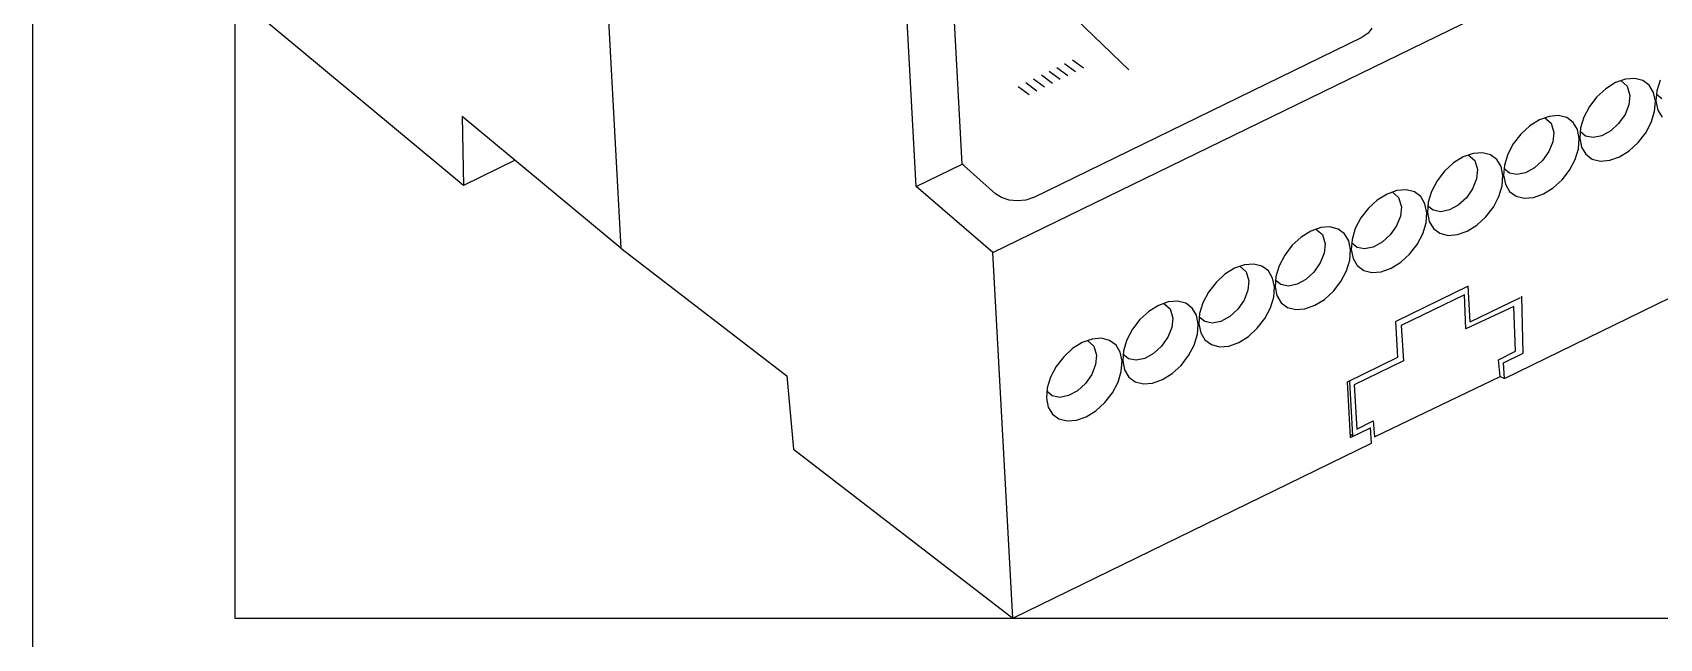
# Paper-space layout 'ARCH-D(24x36)' of a CAD drawing. Header units: inches. Extents: x 0.1 to 35.7, y 0.1 to 23.7.
# Drawn here: x 0.075 to 4.099, y 17.249 to 18.748 of the extents above; entities that cross this region are included whole.
import ezdxf

# ---------------------------------------------------------------- set-up
doc = ezdxf.new("R2010")
doc.units = ezdxf.units.IN
doc.header["$MEASUREMENT"] = 0
doc.layers.add('ELEC-DEVICE', color=7, linetype='Continuous')
doc.layers.add('SHEET-TITLE', color=7, linetype='Continuous')
doc.layers.add('X-NOPLOT', color=7, linetype='Continuous', plot=False)

psp = doc.layouts.new('ARCH-D(24x36)')

# ---------------------------------------------------------------- linework, layer by layer
at = {"layer": 'ELEC-DEVICE'}
for points in [[(1.4597, 19.5099), (1.53, 18.215)], [(1.4597, 19.5099), (1.53, 18.215)], [(2.4502, 18.2043), (4.5533, 19.2293)], [(2.2608, 18.3672), (2.2319, 18.8986)], [(2.7865, 18.6562), (2.5696, 18.8651)], [(1.1411, 18.37), (0.6241, 18.7995)], [(2.3745, 18.4225), (2.3553, 18.775)], [(3.3878, 18.7588), (3.3785, 18.7464)], [(2.5504, 18.3401), (3.3638, 18.7367)], [(3.3785, 18.7464), (3.3638, 18.7367)], [(2.674, 18.6601), (2.6469, 18.68)], [(2.5781, 18.6129), (2.551, 18.6329)], [(2.5973, 18.6224), (2.5702, 18.6423)], [(2.6165, 18.6318), (2.5894, 18.6517)], [(2.6357, 18.6412), (2.6085, 18.6612)], [(2.6548, 18.6507), (2.6277, 18.6706)], [(4.0147, 18.6328), (3.9903, 18.6242)], [(4.0378, 18.6346), (4.0147, 18.6328)], [(4.0579, 18.6294), (4.0378, 18.6346)], [(4.1004, 18.6307), (4.0922, 18.6039)], [(2.5398, 18.5941), (2.5127, 18.614)], [(2.559, 18.6035), (2.5319, 18.6234)], [(3.9663, 18.6092), (3.9442, 18.5891)], [(3.9903, 18.6242), (3.9663, 18.6092)], [(4.003, 18.6294), (4.0192, 18.6155)], [(4.0192, 18.6155), (4.0258, 18.5926)], [(4.0258, 18.5926), (4.0233, 18.5695)], [(4.0738, 18.6178), (4.0579, 18.6294)], [(4.0843, 18.6001), (4.0738, 18.6178)], [(4.0888, 18.578), (4.0843, 18.6001)], [(4.0922, 18.6039), (4.0903, 18.5788)], [(4.1045, 18.584), (4.0908, 18.5953)], [(3.9257, 18.5651), (3.912, 18.5388)], [(3.9442, 18.5891), (3.9257, 18.5651)], [(4.0233, 18.5695), (4.0138, 18.5455)], [(4.0787, 18.526), (4.0869, 18.5527)], [(4.0869, 18.5527), (4.0888, 18.578)], [(4.0903, 18.5788), (4.0948, 18.5564)], [(4.0948, 18.5564), (4.1053, 18.539)], [(1.1379, 18.5408), (1.1411, 18.37)], [(1.53, 18.215), (1.1379, 18.5408)], [(3.7779, 18.5174), (3.7559, 18.4971)], [(3.8019, 18.5322), (3.7779, 18.5174)], [(3.8262, 18.5408), (3.8019, 18.5322)], [(3.8146, 18.5377), (3.8308, 18.5236)], [(3.8493, 18.5428), (3.8262, 18.5408)], [(3.8308, 18.5236), (3.8373, 18.5009)], [(3.8694, 18.5377), (3.8493, 18.5428)], [(3.8853, 18.5258), (3.8694, 18.5377)], [(3.8958, 18.5082), (3.8853, 18.5258)], [(3.9037, 18.5121), (3.9018, 18.4868)], [(3.912, 18.5388), (3.9037, 18.5121)], [(3.998, 18.523), (3.9783, 18.5048)], [(4.0138, 18.5455), (3.998, 18.523)], [(4.065, 18.4998), (4.0787, 18.526)], [(3.7374, 18.4731), (3.7235, 18.4471)], [(3.7559, 18.4971), (3.7374, 18.4731)], [(3.8349, 18.4778), (3.8253, 18.4536)], [(3.8373, 18.5009), (3.8349, 18.4778)], [(3.9003, 18.4861), (3.8958, 18.5082)], [(3.8985, 18.4607), (3.9003, 18.4861)], [(3.9018, 18.4868), (3.9063, 18.4647)], [(3.9162, 18.4921), (3.9024, 18.5035)], [(3.9349, 18.4885), (3.9162, 18.4921)], [(3.9564, 18.4928), (3.9349, 18.4885)], [(3.9783, 18.5048), (3.9564, 18.4928)], [(4.0242, 18.4555), (4.0464, 18.4758)], [(4.0464, 18.4758), (4.065, 18.4998)], [(1.2686, 18.4323), (1.1411, 18.37)], [(3.6134, 18.4405), (3.5894, 18.4255)], [(3.6378, 18.4491), (3.6134, 18.4405)], [(3.6261, 18.4457), (3.6423, 18.4319)], [(3.6609, 18.451), (3.6378, 18.4491)], [(3.6423, 18.4319), (3.649, 18.409)], [(3.6809, 18.4457), (3.6609, 18.451)], [(3.6969, 18.4339), (3.6809, 18.4457)], [(3.7074, 18.4165), (3.6969, 18.4339)], [(3.7235, 18.4471), (3.7154, 18.4202)], [(3.8098, 18.4313), (3.7899, 18.4131)], [(3.8253, 18.4536), (3.8098, 18.4313)], [(3.8765, 18.4079), (3.8902, 18.4341)], [(3.8902, 18.4341), (3.8985, 18.4607)], [(3.9063, 18.4647), (3.9168, 18.4471)], [(3.9168, 18.4471), (3.9328, 18.4352)], [(3.9328, 18.4352), (3.9528, 18.4301)], [(3.9528, 18.4301), (3.9759, 18.4321)], [(3.9759, 18.4321), (4.0003, 18.4407)], [(4.0003, 18.4407), (4.0242, 18.4555)], [(2.2608, 18.3672), (2.3745, 18.4225)], [(2.379, 18.4185), (2.3745, 18.4225)], [(2.3745, 18.4225), (2.3746, 18.4225)], [(2.379, 18.4185), (2.3791, 18.4185)], [(2.379, 18.4185), (2.4566, 18.3495)], [(3.5675, 18.4054), (3.5489, 18.3814)], [(3.5894, 18.4255), (3.5675, 18.4054)], [(3.649, 18.409), (3.6464, 18.3859)], [(3.7119, 18.3943), (3.7074, 18.4165)], [(3.71, 18.369), (3.7119, 18.3943)], [(3.7154, 18.4202), (3.7134, 18.3951)], [(3.7134, 18.3951), (3.7179, 18.3728)], [(3.7278, 18.4004), (3.7139, 18.4116)], [(3.7464, 18.3966), (3.7278, 18.4004)], [(3.7679, 18.4011), (3.7464, 18.3966)], [(3.7899, 18.4131), (3.7679, 18.4011)], [(3.8579, 18.3838), (3.8765, 18.4079)], [(2.4502, 18.2043), (2.2608, 18.3672)], [(2.4716, 18.3398), (2.4566, 18.3495)], [(3.4494, 18.3572), (3.4251, 18.3486)], [(3.4377, 18.354), (3.4538, 18.3399)], [(3.4724, 18.3591), (3.4494, 18.3572)], [(3.4927, 18.354), (3.4724, 18.3591)], [(3.5084, 18.3422), (3.4927, 18.354)], [(3.5351, 18.3551), (3.527, 18.3285)], [(3.5489, 18.3814), (3.5351, 18.3551)], [(3.6369, 18.3619), (3.6213, 18.3394)], [(3.6464, 18.3859), (3.6369, 18.3619)], [(3.702, 18.3424), (3.71, 18.369)], [(3.7179, 18.3728), (3.7283, 18.3553)], [(3.7283, 18.3553), (3.7443, 18.3435)], [(3.8118, 18.3488), (3.8358, 18.3638)], [(3.8358, 18.3638), (3.8579, 18.3838)], [(2.4903, 18.3336), (2.4716, 18.3398)], [(2.511, 18.3315), (2.4903, 18.3336)], [(2.5318, 18.3338), (2.511, 18.3315)], [(2.5504, 18.3401), (2.5318, 18.3338)], [(3.379, 18.3135), (3.3604, 18.2895)], [(3.4009, 18.3338), (3.379, 18.3135)], [(3.4251, 18.3486), (3.4009, 18.3338)], [(3.4538, 18.3399), (3.4606, 18.3172)], [(3.4606, 18.3172), (3.458, 18.2942)], [(3.5189, 18.3245), (3.5084, 18.3422)], [(3.5234, 18.3024), (3.5189, 18.3245)], [(3.527, 18.3285), (3.5251, 18.3032)], [(3.5393, 18.3084), (3.5256, 18.3197)], [(3.5795, 18.3092), (3.5581, 18.3048)], [(3.6014, 18.3212), (3.5795, 18.3092)], [(3.6213, 18.3394), (3.6014, 18.3212)], [(3.6695, 18.2921), (3.6881, 18.3161)], [(3.6881, 18.3161), (3.702, 18.3424)], [(3.7154, 17.8927), (4.6024, 18.3249)], [(3.7443, 18.3435), (3.7646, 18.3384)], [(3.7646, 18.3384), (3.7874, 18.3401)], [(3.7874, 18.3401), (3.8118, 18.3488)], [(3.3604, 18.2895), (3.3466, 18.2634)], [(3.4484, 18.27), (3.4328, 18.2476)], [(3.458, 18.2942), (3.4484, 18.27)], [(3.5135, 18.2505), (3.5215, 18.2771)], [(3.5215, 18.2771), (3.5234, 18.3024)], [(3.5251, 18.3032), (3.5296, 18.281)], [(3.5296, 18.281), (3.5401, 18.2634)], [(3.5581, 18.3048), (3.5393, 18.3084)], [(3.6233, 18.2571), (3.6473, 18.2719)], [(3.6473, 18.2719), (3.6695, 18.2921)], [(3.2127, 18.2419), (3.1906, 18.2218)], [(3.2367, 18.2569), (3.2127, 18.2419)], [(3.2611, 18.2655), (3.2367, 18.2569)], [(3.2492, 18.2621), (3.2653, 18.2482)], [(3.2839, 18.2674), (3.2611, 18.2655)], [(3.2653, 18.2482), (3.2721, 18.2253)], [(3.3042, 18.2621), (3.2839, 18.2674)], [(3.32, 18.2503), (3.3042, 18.2621)], [(3.3306, 18.2328), (3.32, 18.2503)], [(3.3349, 18.2105), (3.3306, 18.2328)], [(3.3385, 18.2366), (3.3366, 18.2115)], [(3.3466, 18.2634), (3.3385, 18.2366)], [(3.413, 18.2295), (3.391, 18.2175)], [(3.4328, 18.2476), (3.413, 18.2295)], [(3.4996, 18.2242), (3.5135, 18.2505)], [(3.5401, 18.2634), (3.5558, 18.2516)], [(3.5558, 18.2516), (3.5761, 18.2465)], [(3.5761, 18.2465), (3.5992, 18.2484)], [(3.5992, 18.2484), (3.6233, 18.2571)], [(1.53, 18.215), (1.9409, 17.8988)], [(2.4993, 17.3), (2.4502, 18.2043)], [(3.172, 18.1978), (3.1583, 18.1715)], [(3.1906, 18.2218), (3.172, 18.1978)], [(3.2695, 18.2023), (3.26, 18.1783)], [(3.2721, 18.2253), (3.2695, 18.2023)], [(3.3331, 18.1854), (3.3349, 18.2105)], [(3.3366, 18.2115), (3.3412, 18.1891)], [(3.3509, 18.2167), (3.3372, 18.228)], [(3.3412, 18.1891), (3.3516, 18.1717)], [(3.3697, 18.213), (3.3509, 18.2167)], [(3.391, 18.2175), (3.3697, 18.213)], [(3.4591, 18.1802), (3.481, 18.2002)], [(3.481, 18.2002), (3.4996, 18.2242)], [(3.0242, 18.1501), (3.0021, 18.1298)], [(3.0482, 18.165), (3.0242, 18.1501)], [(3.0726, 18.1736), (3.0482, 18.165)], [(3.061, 18.1704), (3.0771, 18.1563)], [(3.0957, 18.1754), (3.0726, 18.1736)], [(3.0771, 18.1563), (3.0837, 18.1336)], [(3.1158, 18.1704), (3.0957, 18.1754)], [(3.1317, 18.1586), (3.1158, 18.1704)], [(3.1422, 18.1409), (3.1317, 18.1586)], [(3.1583, 18.1715), (3.15, 18.1448)], [(3.2444, 18.1558), (3.2245, 18.1375)], [(3.26, 18.1783), (3.2444, 18.1558)], [(3.3112, 18.1325), (3.325, 18.1586)], [(3.325, 18.1586), (3.3331, 18.1854)], [(3.3516, 18.1717), (3.3676, 18.1599)], [(3.3676, 18.1599), (3.3876, 18.1546)], [(3.3876, 18.1546), (3.4107, 18.1565)], [(3.4107, 18.1565), (3.4351, 18.1651)], [(3.4351, 18.1651), (3.4591, 18.1802)], [(3.0021, 18.1298), (2.9835, 18.1059)], [(3.0812, 18.1106), (3.0717, 18.0863)], [(3.0837, 18.1336), (3.0812, 18.1106)], [(3.1467, 18.1188), (3.1422, 18.1409)], [(3.1448, 18.0934), (3.1467, 18.1188)], [(3.15, 18.1448), (3.1482, 18.1195)], [(3.1482, 18.1195), (3.1527, 18.0974)], [(3.1624, 18.1248), (3.1487, 18.136)], [(3.1812, 18.1212), (3.1624, 18.1248)], [(3.2027, 18.1256), (3.1812, 18.1212)], [(3.2245, 18.1375), (3.2027, 18.1256)], [(3.2706, 18.0882), (3.2926, 18.1085)], [(3.2926, 18.1085), (3.3112, 18.1325)], [(3.6261, 18.1205), (3.4467, 18.0331)], [(3.631, 18.0323), (3.6261, 18.1205)], [(2.8598, 18.0732), (2.8358, 18.0582)], [(2.8841, 18.0818), (2.8598, 18.0732)], [(2.8725, 18.0784), (2.8886, 18.0644)], [(2.9072, 18.0835), (2.8841, 18.0818)], [(2.9273, 18.0784), (2.9072, 18.0835)], [(2.9432, 18.0666), (2.9273, 18.0784)], [(2.9698, 18.0796), (2.9616, 18.053)], [(2.9835, 18.1059), (2.9698, 18.0796)], [(3.0717, 18.0863), (3.0559, 18.064)], [(3.1366, 18.0668), (3.1448, 18.0934)], [(3.1527, 18.0974), (3.1631, 18.0798)], [(3.1631, 18.0798), (3.1791, 18.068)], [(3.1791, 18.068), (3.1992, 18.0629)], [(3.2222, 18.0648), (3.2466, 18.0734)], [(3.2466, 18.0734), (3.2706, 18.0882)], [(3.3437, 17.8768), (3.35, 17.7668), (3.3907, 17.7881), (3.3943, 17.7482), (3.7046, 17.8971), (3.701, 17.9388), (3.7427, 17.96), (3.7391, 18.0709), (3.6203, 18.015), (3.6168, 18.0992), (3.4599, 18.0239), (3.4661, 17.9362), (3.3437, 17.8768)], [(3.631, 18.0323), (3.7552, 18.0929)], [(3.7154, 17.8927), (3.7134, 17.9308), (3.7622, 17.9547), (3.7587, 18.0957)], [(2.8138, 18.0382), (2.7953, 18.0141)], [(2.8358, 18.0582), (2.8138, 18.0382)], [(2.8886, 18.0644), (2.8952, 18.0417)], [(2.8952, 18.0417), (2.8928, 18.0186)], [(2.9537, 18.0492), (2.9432, 18.0666)], [(2.9582, 18.0269), (2.9537, 18.0492)], [(2.9616, 18.053), (2.9597, 18.0276)], [(2.9597, 18.0276), (2.9642, 18.0055)], [(2.9741, 18.0331), (2.9603, 18.0443)], [(2.9927, 18.0293), (2.9741, 18.0331)], [(3.0143, 18.0338), (2.9927, 18.0293)], [(3.0362, 18.0458), (3.0143, 18.0338)], [(3.0559, 18.064), (3.0362, 18.0458)], [(3.1043, 18.0166), (3.1229, 18.0406)], [(3.1229, 18.0406), (3.1366, 18.0668)], [(3.1992, 18.0629), (3.2222, 18.0648)], [(3.4516, 17.9449), (3.4467, 18.0331)], [(2.6957, 17.9899), (2.6713, 17.9813)], [(2.7188, 17.9918), (2.6957, 17.9899)], [(2.7388, 17.9867), (2.7188, 17.9918)], [(2.7814, 17.9878), (2.7733, 17.9612)], [(2.7953, 18.0141), (2.7814, 17.9878)], [(2.8832, 17.9946), (2.8676, 17.9721)], [(2.8928, 18.0186), (2.8832, 17.9946)], [(2.9481, 17.9749), (2.9564, 18.0018)], [(2.9564, 18.0018), (2.9582, 18.0269)], [(2.9642, 18.0055), (2.9747, 17.988)], [(2.9747, 17.988), (2.9906, 17.9762)], [(3.0582, 17.9815), (3.0822, 17.9965)], [(3.0822, 17.9965), (3.1043, 18.0166)], [(2.6473, 17.9665), (2.6254, 17.9462)], [(2.6713, 17.9813), (2.6473, 17.9665)], [(2.6841, 17.9866), (2.7002, 17.9726)], [(2.7002, 17.9726), (2.7069, 17.95)], [(2.7069, 17.95), (2.7043, 17.9269)], [(2.7548, 17.9749), (2.7388, 17.9867)], [(2.7652, 17.9573), (2.7548, 17.9749)], [(2.7698, 17.9352), (2.7652, 17.9573)], [(2.7733, 17.9612), (2.7713, 17.9359)], [(2.7857, 17.9412), (2.7718, 17.9524)], [(2.8478, 17.9539), (2.8258, 17.9419)], [(2.8676, 17.9721), (2.8478, 17.9539)], [(2.9158, 17.9248), (2.9344, 17.9489)], [(2.9344, 17.9489), (2.9481, 17.9749)], [(2.9906, 17.9762), (3.0107, 17.971)], [(3.0107, 17.971), (3.0338, 17.9728)], [(3.0338, 17.9728), (3.0582, 17.9815)], [(2.6068, 17.9222), (2.5929, 17.8959)], [(2.6254, 17.9462), (2.6068, 17.9222)], [(2.7043, 17.9269), (2.6947, 17.9027)], [(2.7598, 17.8832), (2.7679, 17.9098)], [(2.7679, 17.9098), (2.7698, 17.9352)], [(2.7713, 17.9359), (2.7758, 17.9138)], [(2.7758, 17.9138), (2.7863, 17.8961)], [(2.8043, 17.9376), (2.7857, 17.9412)], [(2.8258, 17.9419), (2.8043, 17.9376)], [(2.8937, 17.9046), (2.9158, 17.9248)], [(3.3274, 17.8845), (3.4516, 17.9449)], [(1.9409, 17.8988), (1.9574, 17.7174)], [(2.5848, 17.8693), (2.583, 17.844)], [(2.5929, 17.8959), (2.5848, 17.8693)], [(2.6792, 17.8804), (2.6593, 17.8622)], [(2.6947, 17.9027), (2.6792, 17.8804)], [(2.7459, 17.8569), (2.7598, 17.8832)], [(2.7863, 17.8961), (2.8022, 17.8843)], [(2.8022, 17.8843), (2.8225, 17.8792)], [(2.8225, 17.8792), (2.8453, 17.8811)], [(2.8453, 17.8811), (2.8697, 17.8898)], [(2.8697, 17.8898), (2.8937, 17.9046)], [(3.3349, 17.7464), (3.3274, 17.8845)], [(3.3308, 17.8862), (3.332, 17.8853)], [(3.332, 17.8853), (3.3393, 17.7502)], [(3.7046, 17.8971), (3.7154, 17.8927)], [(2.583, 17.844), (2.5873, 17.8218)], [(2.5972, 17.8494), (2.5835, 17.8607)], [(2.616, 17.8457), (2.5972, 17.8494)], [(2.6374, 17.8502), (2.616, 17.8457)], [(2.6593, 17.8622), (2.6374, 17.8502)], [(2.7052, 17.8128), (2.7274, 17.8329)], [(2.7274, 17.8329), (2.7459, 17.8569)], [(2.5873, 17.8218), (2.598, 17.8042)], [(2.598, 17.8042), (2.6137, 17.7926)], [(2.6137, 17.7926), (2.634, 17.7873)], [(2.634, 17.7873), (2.6571, 17.7892)], [(2.6571, 17.7892), (2.6812, 17.7978)], [(2.6812, 17.7978), (2.7052, 17.8128)], [(3.3393, 17.7502), (3.3346, 17.7539)], [(3.3349, 17.7464), (3.3843, 17.7704)], [(3.3832, 17.7714), (3.3843, 17.7704)], [(3.3863, 17.7324), (3.3843, 17.7704)], [(1.9574, 17.7174), (2.4993, 17.3)], [(2.4993, 17.3), (3.3863, 17.7324)]]:
    psp.add_lwpolyline(points, dxfattribs=at)
at = {"layer": 'SHEET-TITLE'}
psp.add_lwpolyline([(0.075, 0.075), (35.675, 0.075), (35.675, 23.675), (0.075, 23.675)], close=True, dxfattribs=at)
at = {"layer": 'X-NOPLOT'}
psp.add_lwpolyline([(0.575, 17.3), (6.737, 17.3), (6.737, 22.3), (0.575, 22.3)], close=True, dxfattribs=at)

doc.saveas('drawing.dxf')
